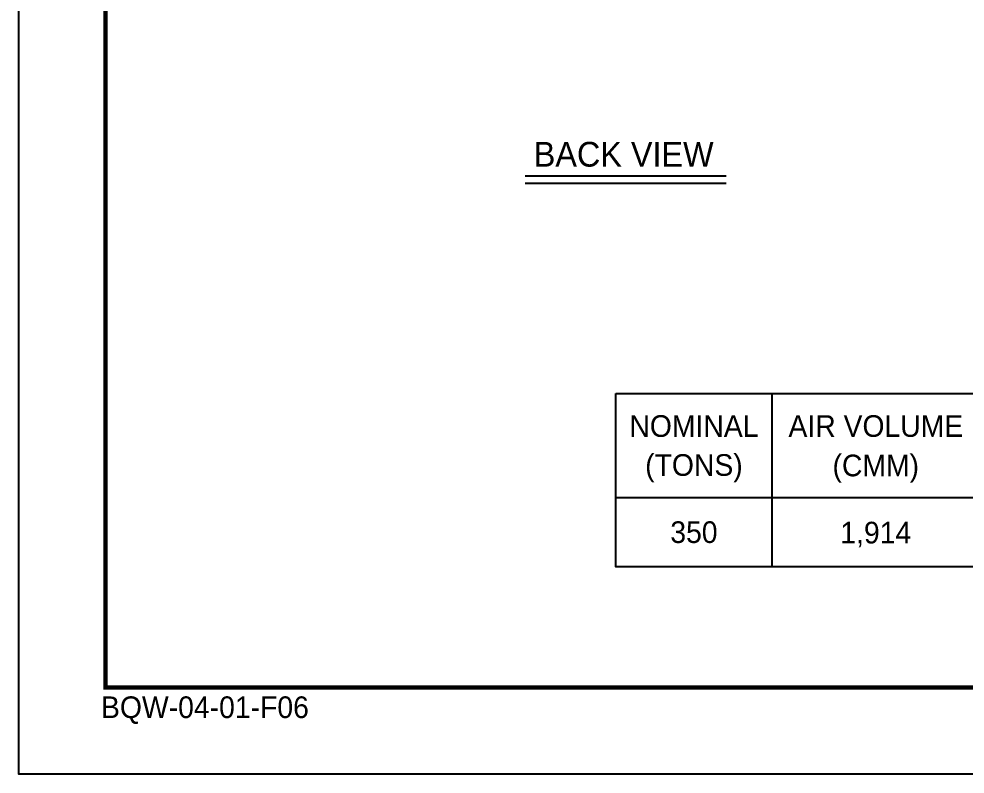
# Model space of a CAD drawing. Header units: millimetres. Extents: x -17070 to 52615, y -291348 to 41600.
# Drawn here: x 23208 to 30854, y 20805 to 26906 of the extents above; entities that cross this region are included whole.
import ezdxf
from ezdxf.enums import TextEntityAlignment as Align

# ---------------------------------------------------------------- set-up
doc = ezdxf.new("R2010")
doc.units = ezdxf.units.MM
for name, color, linetype in [('냉각탑_box', 1, 'Continuous'), ('냉각탑_form', 1, 'Continuous'), ('냉각탑_text', 3, 'Continuous')]:
    doc.layers.add(name, color=color, linetype=linetype)
doc.styles.add('돋움', font='Dotum.ttf')

msp = doc.modelspace()

# ---------------------------------------------------------------- linework, layer by layer
at = {"layer": 'Defpoints'}
msp.add_lwpolyline([(23208.1, 41599.8), (52615.3, 41599.8), (52615.3, 20804.7), (23208.1, 20804.7)], close=True, dxfattribs=at)
at = {"layer": '냉각탑_box'}
for p, q in [((27300.3, 25637.4), (28923.6, 25637.4)), ((27300.3, 25579.3), (28923.6, 25579.3)), ((29292.9, 23879.2), (29292.9, 22479.2)), ((28032.9, 23039.2), (43082.9, 23039.2))]:
    msp.add_line(p, q, dxfattribs=at)
msp.add_lwpolyline([(28032.9, 23879.2), (43082.9, 23879.2), (43082.9, 22479.2), (28032.9, 22479.2)], close=True, dxfattribs=at)
at = {"layer": '냉각탑_form', "const_width": 35}
msp.add_lwpolyline([(23908.3, 40899.7), (23908.3, 21504.9), (51915.1, 21504.9), (51915.1, 40899.7)], close=True, dxfattribs=at)

# ---------------------------------------------------------------- texts
at = {"layer": '냉각탑_form', "style": '돋움'}
msp.add_text('BQW-04-01-F06', height=175.043, dxfattribs=at).set_placement((23871.5, 21257.3))
at = {"layer": '냉각탑_text', "style": '돋움'}
for s, height, p in [('BACK VIEW', 199.97, (28095.3, 25812.4)), ('NOMINAL', 175, (28662.9, 23616.7)), ('AIR VOLUME', 175, (30132.9, 23616.7)), ('(TONS)', 175, (28662.9, 23301.7)), ('(CMM)', 175, (30132.4, 23298)), ('350', 175, (28662.9, 22759.2)), ('1,914', 175, (30132.4, 22755.5))]:
    msp.add_text(s, height=height, dxfattribs=at).set_placement(p, align=Align.MIDDLE_CENTER)

doc.saveas('drawing.dxf')
